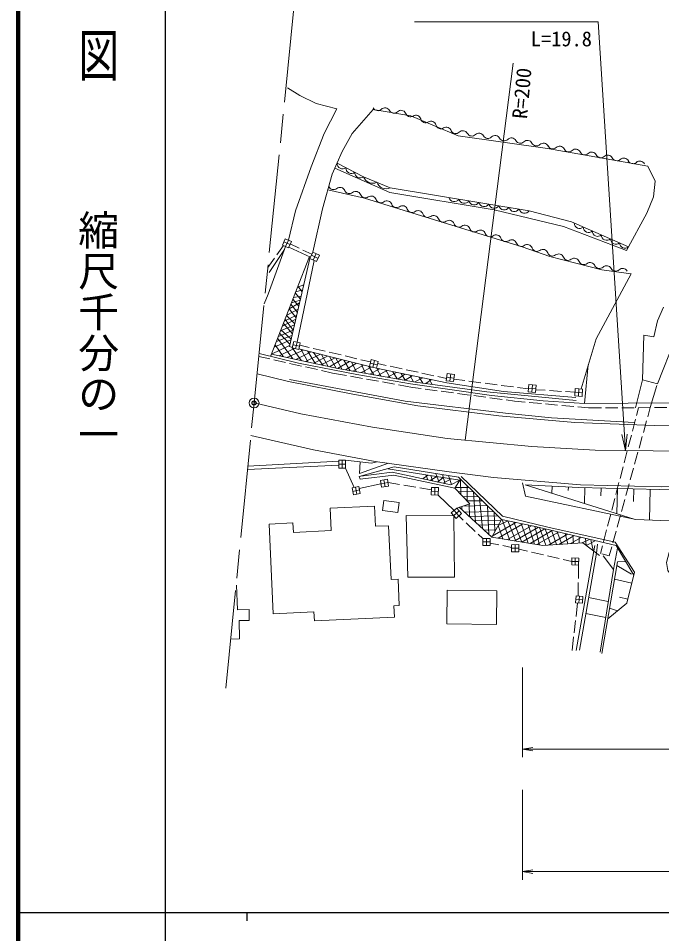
# Model space of a CAD drawing. Units: millimetres at full size, sheet at 1:1000; details may follow other scales. Extents: x 40000 to 680000, y 20000 to 380000.
# Drawn here: x 40000 to 118776, y 202409 to 314424 of the extents above; entities that cross this region are included whole.
import ezdxf
from ezdxf.enums import TextEntityAlignment as Align

# ---------------------------------------------------------------- set-up
doc = ezdxf.new("R2010")
doc.units = ezdxf.units.MM
doc.header["$LTSCALE"] = 1000
doc.header["$PDMODE"] = 32
doc.header["$PDSIZE"] = 500
doc.linetypes.add('CHAIN', pattern=[18.5, 12, -1.5, 3.5, -1.5])
for name, color, linetype, lineweight in [('M-BGD', 7, 'Continuous', 13), ('M-BMK', 2, 'CHAIN', 13), ('M-BMK-SRVR', 3, 'Continuous', 13), ('M-STR-HTXT', 7, 'Continuous', 13), ('M-TTL', 2, 'Continuous', 140), ('M-TTL-BAND', 7, 'Continuous', 25)]:
    doc.layers.add(name, color=color, linetype=linetype, lineweight=lineweight)
doc.layers.add('M-OTRS', color=6, linetype='Continuous')
doc.styles.add('@ＭＳ ゴシック', font='')
doc.styles.add('ＭＳ ゴシック', font='')
doc.styles.get('@ＭＳ ゴシック').set_extended_font_data('@MS Gothic')
doc.styles.get('ＭＳ ゴシック').set_extended_font_data('MS Gothic')

# ---------------------------------------------------------------- blocks, each defined once
blk = doc.blocks.new('open_arrow')
at = {"color": 0, "linetype": 'Continuous', "lineweight": -2}
blk.add_lwpolyline([(7.5, 1.25), (0, 0), (7.5, -1.25)], dxfattribs=at)

msp = doc.modelspace()

# ---------------------------------------------------------------- linework, layer by layer
at = {"layer": 'M-BGD'}
for p, q in [((72353, 286657), (72691, 287446)), ((72522, 287052), (73267, 286731)), ((72691, 287446), (73436, 287126)), ((72725, 286497), (73064, 287286)), ((73436, 287126), (73097, 286337)), ((73303, 286816), (74399, 286288)), ((70701, 283311), (72587, 286116)), ((71658, 285469), (72479, 286603)), ((73097, 286337), (72353, 286657)), ((73140, 286437), (75794, 285208)), ((74849, 286071), (75944, 285543)), ((75707, 285015), (76071, 285826)), ((76071, 285826), (76893, 285457)), ((76482, 285642), (76118, 284830)), ((70545, 283929), (71365, 285064)), ((75645, 285277), (70894, 273051)), ((76213, 284787), (74127, 274794)), ((76528, 284646), (75707, 285015)), ((75889, 285421), (76711, 285051)), ((76893, 285457), (76528, 284646)), ((73965, 280955), (74809, 281178)), ((74180, 281508), (74958, 281818)), ((74757, 280959), (74240, 281663)), ((73695, 280260), (74635, 280435)), ((74541, 280035), (73917, 280830)), ((73149, 278854), (74439, 279599)), ((74169, 278443), (73383, 279456)), ((73438, 279598), (74518, 279938)), ((74343, 279188), (73608, 280035)), ((72570, 277365), (74091, 278113)), ((73841, 277044), (72832, 278040)), ((72859, 278109), (74259, 278829)), ((74010, 277768), (73149, 278854)), ((72108, 276177), (73814, 276928)), ((72338, 276768), (73970, 277596)), ((73556, 275825), (72456, 277071)), ((73658, 276261), (72655, 277583)), ((71600, 274869), (73501, 275593)), ((71848, 275507), (73658, 276261)), ((73258, 274555), (71991, 275876)), ((73399, 275157), (72162, 276316)), ((71338, 274196), (73380, 275075)), ((72410, 273024), (71439, 274455)), ((73601, 272764), (71753, 275264)), ((73546, 274088), (73733, 274886)), ((73639, 274487), (74429, 274303)), ((73733, 274886), (74522, 274702)), ((74127, 274794), (73941, 273996)), ((74522, 274702), (74335, 273903)), ((71002, 273331), (73221, 274396)), ((71956, 273123), (73794, 274030)), ((72875, 272922), (74937, 273834)), ((74685, 272527), (73474, 274187)), ((74335, 273903), (73546, 274088)), ((73964, 272685), (75866, 273600)), ((82984, 271813), (74353, 273980)), ((74457, 274425), (75628, 274148)), ((75502, 272356), (74600, 273918)), ((75149, 272426), (76999, 273316)), ((76374, 272159), (75414, 273714)), ((76115, 274032), (77574, 273686)), ((77328, 271950), (76162, 273526)), ((78061, 273571), (79520, 273225)), ((69446, 273044), (70781, 272745)), ((71269, 272635), (72732, 272306)), ((73220, 272196), (74684, 271868)), ((76165, 272204), (77862, 273099)), ((77082, 272004), (78782, 272868)), ((77959, 271826), (77116, 273287)), ((78914, 271608), (78085, 273043)), ((78117, 271778), (79595, 272664)), ((79662, 271464), (78863, 272848)), ((79087, 271567), (80541, 272427)), ((80628, 271271), (79862, 272597)), ((80007, 273109), (81466, 272763)), ((80072, 271393), (81422, 272205)), ((81422, 271158), (80783, 272366)), ((81953, 272648), (83123, 272370)), ((83196, 272663), (82984, 271813)), ((83090, 272238), (83956, 272022)), ((84062, 272446), (83196, 272663)), ((83629, 272554), (83417, 271705)), ((83850, 271597), (84062, 272446)), ((75172, 271758), (76635, 271429)), ((77123, 271319), (78458, 271020)), ((80959, 271239), (82267, 271993)), ((81977, 271062), (83232, 271751)), ((82497, 270972), (82040, 272050)), ((83512, 270795), (82914, 271831)), ((82984, 271813), (83850, 271597)), ((83056, 270874), (84213, 271522)), ((84448, 270612), (83883, 271590)), ((83994, 272176), (85030, 271951)), ((84034, 270704), (85123, 271333)), ((85519, 270444), (84990, 271361)), ((85218, 270499), (86289, 271092)), ((85518, 271845), (86984, 271528)), ((86375, 270288), (85860, 271181)), ((87473, 271422), (88939, 271104)), ((109343, 267274), (109788, 272036)), ((78458, 271020), (80166, 270714)), ((80658, 270626), (82134, 270362)), ((82627, 270274), (84103, 270010)), ((86463, 270282), (87332, 270877)), ((87362, 270126), (86874, 270971)), ((87362, 270126), (88223, 270692)), ((88397, 269955), (87937, 270752)), ((88538, 269922), (89541, 270420)), ((89515, 269769), (89084, 270514)), ((89427, 270998), (90893, 270681)), ((89884, 269737), (90571, 270207)), ((90319, 270259), (90655, 269633)), ((91382, 270575), (92417, 270351)), ((92497, 270963), (92382, 270081)), ((92382, 270081), (93286, 269963)), ((92440, 270522), (93344, 270404)), ((93402, 270844), (92497, 270963)), ((92950, 270904), (92834, 270022)), ((93286, 269963), (93402, 270844)), ((93325, 270255), (94665, 270083)), ((95161, 270020), (96649, 269829)), ((115548, 266771), (116434, 270193)), ((84595, 269922), (86072, 269658)), ((86564, 269570), (88272, 269264)), ((88272, 269264), (89316, 269124)), ((89812, 269057), (91298, 268857)), ((97145, 269765), (98633, 269574)), ((99129, 269511), (100617, 269320)), ((101113, 269256), (102453, 269084)), ((102499, 269597), (102421, 268724)), ((102460, 269160), (103382, 269077)), ((103421, 269514), (102499, 269597)), ((102960, 269555), (102882, 268683)), ((103342, 268641), (103421, 269514)), ((103373, 268977), (104522, 268901)), ((105021, 268868), (106518, 268770)), ((108197, 269115), (108137, 268206)), ((109086, 269057), (108197, 269115)), ((108641, 269086), (108581, 268177)), ((109026, 268147), (109086, 269057)), ((117376, 266781), (118200, 269479)), ((91794, 268790), (93280, 268590)), ((93776, 268523), (95262, 268323)), ((95758, 268256), (97245, 268056)), ((97740, 267989), (99227, 267789)), ((99722, 267722), (100766, 267582)), ((102421, 268724), (103342, 268641)), ((107017, 268737), (108167, 268661)), ((108137, 268206), (109026, 268147)), ((108167, 268661), (109056, 268602)), ((100766, 267582), (102053, 267462)), ((102551, 267416), (104045, 267277)), ((104542, 267231), (106036, 267092)), ((106534, 267046), (108027, 266907)), ((108525, 266860), (109812, 266741)), ((109812, 266741), (111389, 266749)), ((111889, 266752), (113389, 266760)), ((113889, 266762), (115389, 266770)), ((115943, 266773), (115698, 265838)), ((115889, 266773), (117389, 266781)), ((117065, 265657), (117376, 266781)), ((117889, 266784), (119389, 266792)), ((115571, 265355), (115191, 263904)), ((116532, 263730), (116932, 265176)), ((115064, 263420), (114684, 261969)), ((115998, 261802), (116398, 263248)), ((114558, 261485), (114178, 260034)), ((115465, 259875), (115865, 261320)), ((68107, 259637), (79250, 260243)), ((79249, 260363), (80066, 260362)), ((79260, 259359), (79249, 260363)), ((79657, 260362), (79657, 259359)), ((80066, 260362), (80070, 259359)), ((68064, 259209), (79256, 259724)), ((79254, 259861), (80068, 259861)), ((80070, 259359), (79260, 259359)), ((80070, 259359), (81103, 257007)), ((94044, 257913), (85227, 259313)), ((114051, 259550), (113671, 258099)), ((114932, 257947), (115332, 259393)), ((85198, 258031), (84328, 257884)), ((84328, 257884), (84471, 257035)), ((84763, 257958), (84906, 257108)), ((85341, 257182), (85198, 258031)), ((89476, 258081), (90177, 258527)), ((90123, 257940), (89882, 258574)), ((90436, 257871), (91253, 258356)), ((90724, 257808), (90496, 258477)), ((91524, 257634), (91118, 258715)), ((91314, 257679), (92034, 258232)), ((92244, 257476), (91937, 258583)), ((92012, 257527), (92991, 258080)), ((93039, 257374), (92684, 258463)), ((93432, 256917), (94127, 258048)), ((94191, 256133), (94157, 258019)), ((81683, 257132), (80866, 256956)), ((80866, 256956), (81046, 256119)), ((80956, 256538), (81773, 256713)), ((81274, 257044), (81454, 256206)), ((81863, 256294), (81683, 257132)), ((81732, 256905), (84400, 257460)), ((84400, 257460), (85270, 257606)), ((84471, 257035), (85341, 257182)), ((85270, 257606), (86691, 257375)), ((87185, 257295), (88665, 257054)), ((89159, 256974), (90580, 256743)), ((90588, 257019), (90561, 256092)), ((90575, 256555), (91429, 256530)), ((91442, 256994), (90588, 257019)), ((91015, 257007), (90988, 256079)), ((91415, 256066), (91442, 256994)), ((93482, 256997), (95163, 257027)), ((93850, 256485), (95679, 256517)), ((94964, 255335), (94964, 257223)), ((102077, 257344), (115413, 253133)), ((105367, 257176), (105324, 256324)), ((107364, 257075), (107343, 256648)), ((109362, 256992), (109315, 255070)), ((111362, 256942), (111338, 255981)), ((113544, 257616), (113164, 256165)), ((113361, 256892), (113285, 253824)), ((114399, 256019), (114799, 257465)), ((115361, 256842), (115322, 255308)), ((117360, 256792), (117266, 253017)), ((81046, 256119), (81863, 256294)), ((84581, 254204), (84741, 255417)), ((84741, 255417), (86629, 255168)), ((90561, 256092), (91415, 256066)), ((91415, 256066), (93354, 254191)), ((94430, 255886), (96286, 255919)), ((95985, 252766), (95717, 256480)), ((96820, 251998), (96464, 255744)), ((113037, 255681), (112657, 254230)), ((113866, 254092), (114266, 255537)), ((78173, 254481), (83617, 254736)), ((78302, 251731), (78173, 254481)), ((83617, 254736), (83734, 252260)), ((86629, 255168), (86469, 253954)), ((93016, 253894), (93691, 254489)), ((93691, 254489), (94273, 253829)), ((94324, 254293), (94324, 254702)), ((94438, 254741), (97428, 254793)), ((94942, 255358), (96821, 255391)), ((95261, 253432), (95197, 254997)), ((97610, 251272), (97464, 254757)), ((86469, 253954), (84581, 254204)), ((87507, 253581), (87701, 246029)), ((93324, 253544), (87507, 253581)), ((93598, 253234), (93016, 253894)), ((93307, 253564), (93982, 254159)), ((93423, 246028), (93324, 253544)), ((93354, 254191), (93935, 253531)), ((94273, 253829), (93598, 253234)), ((93935, 253531), (94488, 253013)), ((94647, 253996), (98173, 254058)), ((95228, 253462), (98715, 253523)), ((98360, 251664), (98279, 253953)), ((112531, 253746), (112151, 252295)), ((113333, 252164), (113732, 253610)), ((70701, 252530), (73628, 252667)), ((71215, 241549), (70701, 252530)), ((73628, 252667), (73682, 251515)), ((83734, 252260), (85330, 252335)), ((85330, 252335), (85640, 245742)), ((94852, 252671), (95947, 251645)), ((95828, 252910), (99080, 252967)), ((96362, 252420), (98801, 252462)), ((97964, 250947), (99150, 253094)), ((98025, 251058), (100921, 252730)), ((98750, 252369), (99920, 252936)), ((99342, 250719), (98750, 252369)), ((98773, 250813), (101785, 252552)), ((100174, 250581), (99263, 253071)), ((99894, 250627), (102849, 252334)), ((100920, 250457), (99920, 252936)), ((101656, 250335), (100654, 252785)), ((100788, 250479), (103676, 252146)), ((102406, 250211), (101585, 252593)), ((103211, 250077), (102421, 252421)), ((103822, 249976), (103227, 252253)), ((104592, 249938), (103827, 252111)), ((73682, 251515), (78302, 251731)), ((96311, 251303), (96864, 250784)), ((97044, 251792), (98444, 251817)), ((101656, 250335), (104469, 251959)), ((102657, 250169), (105382, 251743)), ((103506, 250028), (106158, 251559)), ((105214, 249981), (104527, 251945)), ((104915, 249960), (107240, 251303)), ((105876, 250026), (105270, 251769)), ((106568, 250074), (105978, 251601)), ((106186, 250048), (108034, 251115)), ((107269, 250122), (106958, 251369)), ((107976, 250171), (107875, 251152)), ((108652, 250218), (108663, 250966)), ((112024, 251811), (111644, 250360)), ((112799, 250236), (113199, 251682)), ((96864, 250784), (96864, 249912)), ((97757, 250784), (96864, 250784)), ((96864, 250348), (97757, 250348)), ((96864, 249912), (97757, 249912)), ((97310, 250784), (97310, 249912)), ((97757, 249912), (97757, 250784)), ((97757, 250202), (98822, 249991)), ((99313, 249894), (100378, 249683)), ((101288, 250016), (100375, 250005)), ((100375, 250005), (100384, 249133)), ((100832, 250011), (100841, 249138)), ((101298, 249144), (101288, 250016)), ((107618, 250146), (108928, 250903)), ((108980, 250240), (109944, 250662)), ((109453, 250779), (109546, 249926)), ((109546, 249926), (110642, 250497)), ((110083, 250629), (110396, 249284)), ((110447, 249245), (110572, 249902)), ((110788, 248988), (110918, 250061)), ((111517, 249877), (111272, 248942)), ((100380, 249569), (101293, 249580)), ((100384, 249133), (101298, 249144)), ((101295, 249476), (102346, 249230)), ((102833, 249116), (104293, 248774)), ((108303, 237057), (110447, 249245)), ((110788, 248988), (108705, 237116)), ((111434, 248887), (112355, 248631)), ((112355, 248631), (112666, 249755)), ((112873, 246974), (113366, 249584)), ((104780, 248661), (106241, 248319)), ((106728, 248205), (107779, 247960)), ((107790, 248385), (107769, 247534)), ((107779, 247960), (108599, 247940)), ((108610, 248365), (107790, 248385)), ((108200, 248375), (108179, 247524)), ((108589, 247514), (108610, 248365)), ((107769, 247534), (108589, 247514)), ((108589, 247514), (108572, 245868)), ((113285, 247460), (115094, 246396)), ((85640, 245742), (86493, 245782)), ((86493, 245782), (86644, 242574)), ((87701, 246029), (93423, 246028)), ((108567, 245369), (108550, 243723)), ((115110, 245299), (113002, 245805)), ((66845, 242058), (66715, 245074)), ((92459, 240317), (92506, 244454)), ((92506, 244454), (98605, 244384)), ((98605, 244384), (98558, 240247)), ((108288, 243743), (108226, 242912)), ((108257, 243327), (109096, 243265)), ((109127, 243680), (108288, 243743)), ((108707, 243711), (108645, 242881)), ((109065, 242849), (109127, 243680)), ((109831, 243530), (112238, 243061)), ((114643, 243354), (113589, 243607)), ((68264, 242073), (66845, 242058)), ((68277, 240754), (68264, 242073)), ((86644, 242574), (85999, 242544)), ((85999, 242544), (86065, 241141)), ((108226, 242912), (109065, 242849)), ((108480, 242893), (108284, 241218)), ((113371, 241914), (112397, 242263)), ((76204, 241782), (71215, 241549)), ((76255, 240681), (76204, 241782)), ((86065, 241141), (76255, 240681)), ((109493, 241606), (111919, 241094)), ((67052, 240741), (68277, 240754)), ((67076, 238474), (67052, 240741)), ((98558, 240247), (92459, 240317)), ((108226, 240721), (108052, 239231)), ((107994, 238735), (107799, 237059)), ((66005, 238463), (67076, 238474))]:
    msp.add_line(p, q, dxfattribs=at)
for points in [[(73064, 287286), (73952, 290878), (75844, 296253), (77433, 300342), (78999, 303357), (76452, 304011), (74489, 304969), (72975, 305912)], [(76071, 285826), (77244, 291094), (78443, 295331), (79658, 298120), (80889, 300332), (83460, 303245)], [(83460, 303245), (88044, 302508), (93839, 300057), (104801, 298500), (117062, 296319), (117965, 294480), (117778, 292595), (116968, 290570), (114476, 286005), (106764, 288950), (98258, 290975), (85503, 293120), (78769, 296079)], [(79042, 296704), (82273, 295031), (85544, 293681), (102541, 290874), (107744, 289503), (114726, 286464)], [(69482, 273395), (74300, 272221), (81466, 270836), (88002, 269680), (97947, 268264), (104247, 267606), (109343, 267274), (120032, 267359), (129270, 267561), (140487, 268356), (150114, 269696), (157374, 271020), (165631, 272718), (170569, 273964), (178779, 276223), (189310, 279557), (197349, 282392), (205714, 285477), (215280, 288873), (222555, 291397), (231382, 294554)], [(108897, 269069), (110737, 275200), (115038, 283153), (111448, 283644), (105071, 285285), (101706, 286469), (86611, 291096), (82389, 292420), (77912, 293454)], [(70096, 279480), (70608, 280647), (72725, 286497)], [(75707, 285015), (73192, 274272), (73563, 274160)], [(118982, 279057), (118250, 277391), (117814, 275459), (116583, 275661), (116434, 270193), (118242, 269712), (120422, 275147)], [(69231, 270914), (73088, 269995), (80940, 268437), (88932, 267020), (98855, 265789), (108140, 264948), (117892, 264605), (129452, 264854), (138425, 265509), (153910, 267659), (165189, 269949), (178104, 273345)], [(71002, 273331), (79143, 271554), (88646, 269903), (97386, 268729), (108291, 267649)], [(108249, 268004), (99400, 268768), (92483, 269811), (83850, 271597)], [(73191, 270215), (87373, 267574), (99659, 266099), (105298, 265549), (115416, 264946)], [(68478, 263385), (76160, 261614), (83686, 260195), (92757, 258935), (98199, 258225), (108834, 257332), (118731, 257093), (131662, 257529), (139358, 258100), (150398, 259565), (162788, 261746), (174929, 264799)], [(102077, 257344), (108636, 257010), (118558, 256762), (131265, 257102), (139144, 257769), (150205, 259144), (162443, 261299), (174710, 264287)], [(80066, 260362), (83232, 259994), (83907, 260164)], [(81837, 260156), (81758, 258741), (85314, 259969)], [(81841, 258041), (81716, 258353), (86033, 259534), (93905, 258266), (99150, 253094), (103138, 252274), (113181, 249896), (115344, 246271)], [(94044, 257913), (92944, 257323), (85767, 258892), (81926, 258411)], [(81841, 258041), (85979, 258526), (93432, 256917), (95268, 255021), (93691, 254489)], [(112168, 240928), (114524, 242860), (115438, 246661), (113080, 250317), (104844, 252145), (99298, 253484), (94220, 258345)], [(101743, 257584), (102117, 255954), (115629, 253087), (120692, 252869), (119352, 247837), (119508, 246840), (120318, 245734)], [(93998, 254592), (97964, 250947), (104210, 249911), (109118, 250250), (111174, 248696)], [(111231, 236846), (112873, 246974), (111612, 248650)], [(111445, 236698), (113366, 247930), (114330, 247959)]]:
    msp.add_lwpolyline(points, dxfattribs=at)
for centre, radius, start, end in [((84015, 303742), 625, 208.03537, 314.29558), ((84888, 302847), 625, 28.03537, 134.29558), ((85991, 303434), 625, 208.03537, 314.29558), ((86864, 302540), 625, 28.03537, 134.29558), ((88018, 303000), 625, 195.43702, 301.69722), ((88675, 301936), 625, 15.43702, 121.69722), ((89880, 302269), 625, 195.43702, 301.69722), ((90537, 301206), 625, 15.43702, 121.69722), ((91741, 301538), 625, 195.43702, 301.69722), ((92398, 300475), 625, 15.43702, 121.69722), ((93551, 300938), 625, 208.36149, 314.62169), ((94429, 300048), 625, 28.36149, 134.62169), ((95529, 300642), 625, 208.36149, 314.62169), ((96407, 299752), 625, 28.36149, 134.62169), ((97507, 300346), 625, 208.36149, 314.62169), ((98385, 299456), 625, 28.36149, 134.62169), ((99485, 300050), 625, 208.36149, 314.62169), ((100363, 299161), 625, 28.36149, 134.62169), ((101463, 299754), 625, 208.36149, 314.62169), ((102341, 298865), 625, 28.36149, 134.62169), ((103450, 299439), 625, 206.39353, 312.65374), ((104297, 298520), 625, 26.39353, 132.65374), ((105417, 299076), 625, 206.39353, 312.65374), ((106264, 298156), 625, 26.39353, 132.65374), ((107384, 298712), 625, 206.39353, 312.65374), ((108231, 297793), 625, 26.39353, 132.65374), ((109350, 298348), 625, 206.39353, 312.65374), ((110197, 297429), 625, 26.39353, 132.65374), ((111317, 297985), 625, 206.39353, 312.65374), ((112164, 297065), 625, 26.39353, 132.65374), ((113284, 297621), 625, 206.39353, 312.65374), ((114131, 296702), 625, 26.39353, 132.65374), ((115250, 297257), 625, 206.39353, 312.65374), ((116097, 296338), 625, 26.39353, 132.65374), ((79700, 296656), 660, 175.80405, 309.43318), ((80777, 296098), 660, 175.80405, 309.43318), ((81854, 295540), 660, 175.80405, 309.43318), ((83388, 295413), 1179, 198.92017, 296.2281), ((78602, 294089), 625, 202.44206, 308.70226), ((79384, 293114), 625, 22.44206, 128.70226), ((85023, 294738), 1179, 198.92017, 296.2281), ((80539, 293591), 625, 202.44206, 308.70226), ((81321, 292616), 625, 22.44206, 128.70226), ((82487, 293064), 625, 199.59079, 305.85099), ((83219, 292051), 625, 19.59079, 125.85099), ((93380, 292674), 684, 195.14245, 326.10327), ((84397, 292470), 625, 199.59079, 305.85099), ((85129, 291456), 625, 19.59079, 125.85099), ((86306, 291876), 625, 199.59079, 305.85099), ((87039, 290862), 625, 19.59079, 125.85099), ((94608, 292471), 684, 195.14245, 326.10327), ((95835, 292269), 684, 195.14245, 326.10327), ((97063, 292066), 684, 195.14245, 326.10327), ((98290, 291863), 684, 195.14245, 326.10327), ((99518, 291661), 684, 195.14245, 326.10327), ((100745, 291458), 684, 195.14245, 326.10327), ((88216, 291282), 625, 199.59079, 305.85099), ((88948, 290268), 625, 19.59079, 125.85099), ((90126, 290688), 625, 199.59079, 305.85099), ((90858, 289674), 625, 19.59079, 125.85099), ((101973, 291255), 684, 195.14245, 326.10327), ((92036, 290093), 625, 199.59079, 305.85099), ((92768, 289080), 625, 19.59079, 125.85099), ((93945, 289499), 625, 199.59079, 305.85099), ((94678, 288486), 625, 19.59079, 125.85099), ((108720, 289360), 658, 179.59266, 313.35941), ((95855, 288905), 625, 199.59079, 305.85099), ((96587, 287892), 625, 19.59079, 125.85099), ((97765, 288311), 625, 199.59079, 305.85099), ((98497, 287298), 625, 19.59079, 125.85099), ((109831, 288876), 658, 179.59266, 313.35941), ((110942, 288393), 658, 179.59266, 313.35941), ((112052, 287909), 658, 179.59266, 313.35941), ((99675, 287717), 625, 199.59079, 305.85099), ((100407, 286704), 625, 19.59079, 125.85099), ((101584, 287123), 625, 199.59079, 305.85099), ((113163, 287426), 658, 179.59266, 313.35941), ((114274, 286942), 658, 179.59266, 313.35941), ((102316, 286110), 625, 19.59079, 125.85099), ((103494, 286529), 625, 199.59079, 305.85099), ((104226, 285516), 625, 19.59079, 125.85099), ((105396, 285956), 625, 201.60826, 307.86847), ((106163, 284969), 625, 21.60826, 127.86847), ((107326, 285429), 625, 201.60826, 307.86847), ((108093, 284442), 625, 21.60826, 127.86847), ((109255, 284903), 625, 201.60826, 307.86847), ((110022, 283916), 625, 21.60826, 127.86847), ((111158, 284434), 625, 207.41591, 313.67611), ((112021, 283530), 625, 27.41591, 133.67611), ((113131, 284105), 625, 207.41591, 313.67611), ((113994, 283201), 625, 27.41591, 133.67611)]:
    msp.add_arc(centre, radius, start, end, dxfattribs=at)
at = {"layer": 'M-BMK'}
for p, q in [((68872, 267355), (76420, 342169)), ((65410, 232466), (68872, 267355))]:
    msp.add_line(p, q, dxfattribs=at)
msp.add_lwpolyline([(68872, 267355), (74611, 266034), (83374, 264398), (92511, 262996), (102863, 262038), (110621, 261571), (123637, 261407), (134924, 261945), (145860, 263020), (154039, 264141), (162218, 265684), (167914, 266930), (177340, 269514)], dxfattribs=at)
at = {"layer": 'M-BMK-SRVR'}
msp.add_circle((68872, 267355), 600, dxfattribs=at)
at = {"layer": 'M-OTRS'}
msp.add_point((68872, 267355), dxfattribs=at)
at = {"layer": 'M-STR-HTXT'}
for p, q in [((94715, 262792), (100578, 308946)), ((101743, 235000), (101743, 224000)), ((101743, 225000), (363429, 225000)), ((101743, 220000), (101743, 209000)), ((101743, 210000), (363429, 210000))]:
    msp.add_line(p, q, dxfattribs=at)
msp.add_lwpolyline([(114338, 261524), (111000, 314000), (88500, 314000)], dxfattribs=at)
at = {"layer": 'M-TTL'}
msp.add_line((40000, 380000), (40000, 20000), dxfattribs=at)
at = {"layer": 'M-TTL-BAND'}
for p, q in [((58000, 370000), (58000, 20000)), ((40000, 205000), (579000, 205000)), ((68000, 205000), (68000, 204000))]:
    msp.add_line(p, q, dxfattribs=at)

# ---------------------------------------------------------------- block references
at = {"layer": 'M-STR-HTXT', "xscale": 267, "yscale": 267, "rotation": 93.6}
msp.add_blockref('open_arrow', (114338, 261524), dxfattribs=at)
at = {"layer": 'M-STR-HTXT', "xscale": 167, "yscale": 167}
for p in [(101743, 225000), (101743, 210000)]:
    msp.add_blockref('open_arrow', p, dxfattribs=at)

# ---------------------------------------------------------------- texts
at = {"layer": 'M-STR-HTXT', "style": 'ＭＳ ゴシック'}
msp.add_text('L=19.8', height=1833, dxfattribs=at).set_placement((106491, 311910), align=Align.MIDDLE_CENTER)
msp.add_text('R=200', height=1833, rotation=84.768, dxfattribs=at).set_placement((101651, 305249), align=Align.MIDDLE_CENTER)
at = {"layer": 'M-TTL-BAND', "style": '@ＭＳ ゴシック', "width": 1.4}
msp.add_text('平  面  図', height=3666, rotation=270, dxfattribs=at).set_placement((49777, 306475), align=Align.MIDDLE_RIGHT)
at = {"layer": 'M-TTL-BAND', "style": '@ＭＳ ゴシック'}
msp.add_text('縮尺千分の一', height=3666, rotation=270, dxfattribs=at).set_placement((49777, 261030), align=Align.MIDDLE_RIGHT)

doc.saveas('drawing.dxf')
